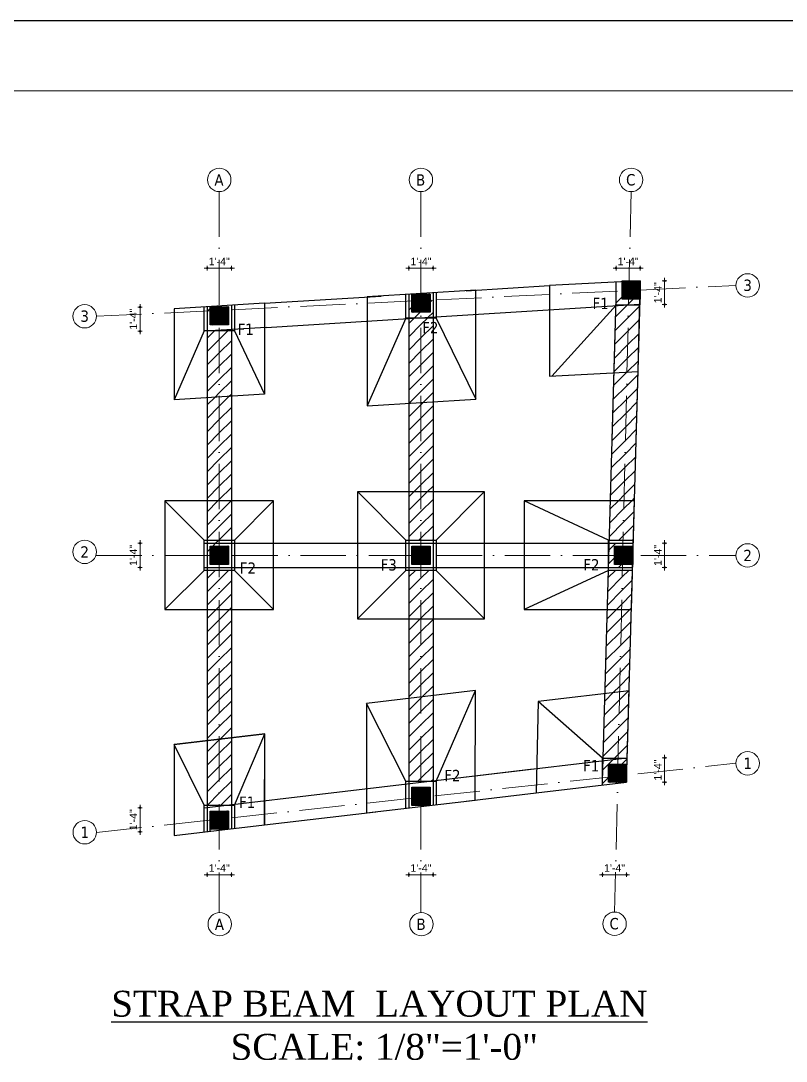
# Model space of a CAD drawing. Header units: inches. Extents: x 10143 to 33197, y -150 to 3760.
# Drawn here: x 11220 to 11727, y 1408 to 2098 of the extents above; entities that cross this region are included whole.
import ezdxf

# ---------------------------------------------------------------- set-up
doc = ezdxf.new("R2010")
doc.units = ezdxf.units.IN
doc.header["$LTSCALE"] = 0.5
doc.header["$MEASUREMENT"] = 0
doc.header["$PDMODE"] = 66
doc.linetypes.add('ACAD_ISO10W100', pattern=[18, 12, -3, 0, -3])
for name, color, linetype, lineweight in [('0.13', 2, 'Continuous', 13), ('ELE1', 3, 'Continuous', 9), ('hatch', 9, 'Continuous', 0), ('TEXT', 220, 'Continuous', 9), ('Toilet', 7, 'Continuous', 25)]:
    doc.layers.add(name, color=color, linetype=linetype, lineweight=lineweight)
doc.layers.add('floorhatch', color=43, linetype='Continuous')
doc.styles.add('DIM', font='tahoma.ttf')
doc.styles.get("Standard").update_dxf_attribs({"font": 'arial.ttf'})
doc.styles.add('Timies1', font='times.ttf')
doc.dimstyles.new('S8', dxfattribs={"dimtxt": 5, "dimasz": 1, "dimexe": 6, "dimexo": 18, "dimgap": 1.9375, "dimtad": 1, "dimdec": 0, "dimzin": 3, "dimdsep": 46, "dimlunit": 4, "dimtxsty": 'Standard', "dimblk": 'dot 2', "dimcen": 12, "dimse1": 1, "dimse2": 1, "dimclrd": 1, "dimclre": 1, "dimclrt": 256, "dimadec": 0, "dimazin": 0, "dimtfac": 0.75, "dimtdec": 0, "dimtix": 1, "dimtmove": 1, "dimatfit": 3, "dimldrblk": 'DOT', "dimfxl": 1, "dimtolj": 1, "dimtzin": 0, "dimlwd": 9, "dimlwe": 9, "dimarcsym": 0})
pattern_1 = [(135, (11604.24162, -1824.19107), (-0.0883883476, -0.0883883476), [])]
pattern_2 = [(45, (-282.14, 2954.24), (-26.5165, 26.5165), [])]
pattern_3 = [(45, (-282.1386, 2954.241), (-4.4194174, 4.4194174), [])]

# ---------------------------------------------------------------- blocks, each defined once
blk = doc.blocks.new('dot1')
at = {"layer": 'hatch'}
h = blk.add_hatch(color=256, dxfattribs=at)
edge = h.paths.add_edge_path()
edge.add_arc((0, 0), 1, 0, 360)
for p, q in [((3, 0), (-3, 0)), ((0, 3), (0, -3))]:
    blk.add_line(p, q, dxfattribs=at)
blk.add_circle((0, 0), 1, dxfattribs=at)
blk = doc.blocks.new('dot 2')
at = {"layer": 'hatch', "xscale": 0.5, "yscale": 0.5, "zscale": 0.5}
blk.add_blockref('dot1', (0, 0), dxfattribs=at)
blk = doc.blocks.new('*D1077')
at = {"layer": 'Defpoints', "color": 0, "transparency": 16777216}
for p in [(11359.39, 1933.7), (11343.39, 1908), (11359.39, 1909)]:
    blk.add_point(p, dxfattribs=at)
at = {"layer": 'Toilet', "color": 1, "lineweight": 9, "transparency": 16777216}
for p, q in [((11342.39, 1933.7), (11341.39, 1933.7)), ((11343.39, 1933.7), (11359.39, 1933.7)), ((11360.39, 1933.7), (11361.39, 1933.7))]:
    blk.add_line(p, q, dxfattribs=at)
blk.add_blockref('dot 2', (11343.39, 1933.7), dxfattribs=at)
at = {"layer": 'Toilet', "color": 1, "lineweight": 9, "transparency": 16777216, "rotation": 180}
blk.add_blockref('dot 2', (11359.39, 1933.7), dxfattribs=at)
at = {"layer": 'Toilet', "transparency": 16777216, "insert": (11351.39, 1938.14), "char_height": 5, "attachment_point": 5}
blk.add_mtext('\\A1;1\'-4"', dxfattribs=at)
blk = doc.blocks.new('_Dot')
at = {"color": 0, "linetype": 'ByBlock', "lineweight": -2}
blk.add_line((-0.5, 0), (-1, 0), dxfattribs=at)
at = {"color": 0, "linetype": 'ByBlock', "const_width": 0.5}
blk.add_lwpolyline([(-0.25, 0, 1), (0.25, 0, 1)], format="xyb", close=True, dxfattribs=at)
blk = doc.blocks.new('*D1078')
at = {"layer": 'Defpoints', "color": 0, "transparency": 16777216}
for p in [(11493.01, 1933.7), (11477.01, 1916.35), (11493.01, 1917.35)]:
    blk.add_point(p, dxfattribs=at)
at = {"layer": 'Toilet', "color": 1, "lineweight": 9, "transparency": 16777216}
for p, q in [((11476.01, 1933.7), (11475.01, 1933.7)), ((11477.01, 1933.7), (11493.01, 1933.7)), ((11494.01, 1933.7), (11495.01, 1933.7))]:
    blk.add_line(p, q, dxfattribs=at)
blk.add_blockref('dot 2', (11477.01, 1933.7), dxfattribs=at)
at = {"layer": 'Toilet', "color": 1, "lineweight": 9, "transparency": 16777216, "rotation": 180}
blk.add_blockref('dot 2', (11493.01, 1933.7), dxfattribs=at)
at = {"layer": 'Toilet', "transparency": 16777216, "insert": (11485.01, 1938.14), "char_height": 5, "attachment_point": 5}
blk.add_mtext('\\A1;1\'-4"', dxfattribs=at)
blk = doc.blocks.new('*D1079')
at = {"layer": 'Defpoints', "color": 0, "transparency": 16777216}
for p in [(11630.27, 1933.7), (11614.27, 1924.38), (11630.27, 1925.18)]:
    blk.add_point(p, dxfattribs=at)
at = {"layer": 'Toilet', "color": 1, "lineweight": 9, "transparency": 16777216}
for p, q in [((11613.27, 1933.7), (11612.27, 1933.7)), ((11614.27, 1933.7), (11630.27, 1933.7)), ((11631.27, 1933.7), (11632.27, 1933.7))]:
    blk.add_line(p, q, dxfattribs=at)
blk.add_blockref('dot 2', (11614.27, 1933.7), dxfattribs=at)
at = {"layer": 'Toilet', "color": 1, "lineweight": 9, "transparency": 16777216, "rotation": 180}
blk.add_blockref('dot 2', (11630.27, 1933.7), dxfattribs=at)
at = {"layer": 'Toilet', "transparency": 16777216, "insert": (11622.27, 1938.14), "char_height": 5, "attachment_point": 5}
blk.add_mtext('\\A1;1\'-4"', dxfattribs=at)
blk = doc.blocks.new('*D1080')
at = {"layer": 'Defpoints', "color": 0, "transparency": 16777216}
for p in [(11343.39, 1560.3), (11359.39, 1562.19), (11359.39, 1531.84)]:
    blk.add_point(p, dxfattribs=at)
at = {"layer": 'Toilet', "color": 1, "lineweight": 9, "transparency": 16777216}
for p, q in [((11342.39, 1531.84), (11341.39, 1531.84)), ((11343.39, 1531.84), (11359.39, 1531.84)), ((11360.39, 1531.84), (11361.39, 1531.84))]:
    blk.add_line(p, q, dxfattribs=at)
blk.add_blockref('dot 2', (11343.39, 1531.84), dxfattribs=at)
at = {"layer": 'Toilet', "color": 1, "lineweight": 9, "transparency": 16777216, "rotation": 180}
blk.add_blockref('dot 2', (11359.39, 1531.84), dxfattribs=at)
at = {"layer": 'Toilet', "transparency": 16777216, "insert": (11351.39, 1536.29), "char_height": 5, "attachment_point": 5}
blk.add_mtext('\\A1;1\'-4"', dxfattribs=at)
blk = doc.blocks.new('*D1081')
at = {"layer": 'Defpoints', "color": 0, "transparency": 16777216}
for p in [(11477.01, 1576.06), (11493.01, 1577.95), (11493.01, 1531.84)]:
    blk.add_point(p, dxfattribs=at)
at = {"layer": 'Toilet', "color": 1, "lineweight": 9, "transparency": 16777216}
for p, q in [((11476.01, 1531.84), (11475.01, 1531.84)), ((11477.01, 1531.84), (11493.01, 1531.84)), ((11494.01, 1531.84), (11495.01, 1531.84))]:
    blk.add_line(p, q, dxfattribs=at)
blk.add_blockref('dot 2', (11477.01, 1531.84), dxfattribs=at)
at = {"layer": 'Toilet', "color": 1, "lineweight": 9, "transparency": 16777216, "rotation": 180}
blk.add_blockref('dot 2', (11493.01, 1531.84), dxfattribs=at)
at = {"layer": 'Toilet', "transparency": 16777216, "insert": (11485.01, 1536.29), "char_height": 5, "attachment_point": 5}
blk.add_mtext('\\A1;1\'-4"', dxfattribs=at)
blk = doc.blocks.new('*D1082')
at = {"layer": 'Defpoints', "color": 0, "transparency": 16777216}
for p in [(11621.29, 1593.08), (11605.29, 1591.19), (11621.29, 1531.84)]:
    blk.add_point(p, dxfattribs=at)
at = {"layer": 'Toilet', "color": 1, "lineweight": 9, "transparency": 16777216}
for p, q in [((11604.29, 1531.84), (11603.29, 1531.84)), ((11605.29, 1531.84), (11621.29, 1531.84)), ((11622.29, 1531.84), (11623.29, 1531.84))]:
    blk.add_line(p, q, dxfattribs=at)
blk.add_blockref('dot 2', (11605.29, 1531.84), dxfattribs=at)
at = {"layer": 'Toilet', "color": 1, "lineweight": 9, "transparency": 16777216, "rotation": 180}
blk.add_blockref('dot 2', (11621.29, 1531.84), dxfattribs=at)
at = {"layer": 'Toilet', "transparency": 16777216, "insert": (11613.29, 1536.29), "char_height": 5, "attachment_point": 5}
blk.add_mtext('\\A1;1\'-4"', dxfattribs=at)
blk = doc.blocks.new('*D1083')
at = {"layer": 'Defpoints', "color": 0, "transparency": 16777216}
for p in [(11621.75, 1609.25), (11621.75, 1593.08), (11646.43, 1593.08)]:
    blk.add_point(p, dxfattribs=at)
at = {"layer": 'Toilet', "color": 1, "lineweight": 9, "transparency": 16777216}
for p, q in [((11646.43, 1610.25), (11646.43, 1611.25)), ((11646.43, 1609.25), (11646.43, 1593.08)), ((11646.43, 1592.08), (11646.43, 1591.08))]:
    blk.add_line(p, q, dxfattribs=at)
for p, rotation in [((11646.43, 1609.25), 270), ((11646.43, 1593.08), 90)]:
    blk.add_blockref('dot 2', p, dxfattribs=dict(at, rotation=rotation))
at = {"layer": 'Toilet', "transparency": 16777216, "insert": (11641.98, 1601.16), "char_height": 5, "attachment_point": 5, "rotation": 90}
blk.add_mtext('\\A1;1\'-4"', dxfattribs=at)
blk = doc.blocks.new('*D1084')
at = {"layer": 'Defpoints', "color": 0, "transparency": 16777216}
for p in [(11625.73, 1751.37), (11646.43, 1751.37), (11625.28, 1735.37)]:
    blk.add_point(p, dxfattribs=at)
at = {"layer": 'Toilet', "color": 1, "lineweight": 9, "transparency": 16777216}
for p, q in [((11646.43, 1752.37), (11646.43, 1753.37)), ((11646.43, 1735.37), (11646.43, 1751.37)), ((11646.43, 1734.37), (11646.43, 1733.37))]:
    blk.add_line(p, q, dxfattribs=at)
for p, rotation in [((11646.43, 1751.37), 270), ((11646.43, 1735.37), 90)]:
    blk.add_blockref('dot 2', p, dxfattribs=dict(at, rotation=rotation))
at = {"layer": 'Toilet', "transparency": 16777216, "insert": (11641.98, 1743.37), "char_height": 5, "attachment_point": 5, "rotation": 90}
blk.add_mtext('\\A1;1\'-4"', dxfattribs=at)
blk = doc.blocks.new('*D1085')
at = {"layer": 'Defpoints', "color": 0, "transparency": 16777216}
for p in [(11630.27, 1925.18), (11629.92, 1909.62), (11646.43, 1909.62)]:
    blk.add_point(p, dxfattribs=at)
at = {"layer": 'Toilet', "color": 1, "lineweight": 9, "transparency": 16777216}
for p, q in [((11646.43, 1926.18), (11646.43, 1927.18)), ((11646.43, 1925.18), (11646.43, 1909.62)), ((11646.43, 1908.62), (11646.43, 1907.62))]:
    blk.add_line(p, q, dxfattribs=at)
for p, rotation in [((11646.43, 1925.18), 270), ((11646.43, 1909.62), 90)]:
    blk.add_blockref('dot 2', p, dxfattribs=dict(at, rotation=rotation))
at = {"layer": 'Toilet', "transparency": 16777216, "insert": (11641.98, 1917.4), "char_height": 5, "attachment_point": 5, "rotation": 90}
blk.add_mtext('\\A1;1\'-4"', dxfattribs=at)
blk = doc.blocks.new('*D1086')
at = {"layer": 'Defpoints', "color": 0, "transparency": 16777216}
for p in [(11298.89, 1576.19), (11341.52, 1576.19), (11343.39, 1560.3)]:
    blk.add_point(p, dxfattribs=at)
at = {"layer": 'Toilet', "color": 1, "lineweight": 9, "transparency": 16777216}
for p, q in [((11298.89, 1577.19), (11298.89, 1578.19)), ((11298.89, 1560.3), (11298.89, 1576.19)), ((11298.89, 1559.3), (11298.89, 1558.3))]:
    blk.add_line(p, q, dxfattribs=at)
for p, rotation in [((11298.89, 1576.19), 270), ((11298.89, 1560.3), 90)]:
    blk.add_blockref('dot 2', p, dxfattribs=dict(at, rotation=rotation))
at = {"layer": 'Toilet', "transparency": 16777216, "insert": (11294.44, 1568.25), "char_height": 5, "attachment_point": 5, "rotation": 90}
blk.add_mtext('\\A1;1\'-4"', dxfattribs=at)
blk = doc.blocks.new('*D1087')
at = {"layer": 'Defpoints', "color": 0, "transparency": 16777216}
for p in [(11298.89, 1751.37), (11341.39, 1751.37), (11341.39, 1735.37)]:
    blk.add_point(p, dxfattribs=at)
at = {"layer": 'Toilet', "color": 1, "lineweight": 9, "transparency": 16777216}
for p, q in [((11298.89, 1752.37), (11298.89, 1753.37)), ((11298.89, 1735.37), (11298.89, 1751.37)), ((11298.89, 1734.37), (11298.89, 1733.37))]:
    blk.add_line(p, q, dxfattribs=at)
for p, rotation in [((11298.89, 1751.37), 270), ((11298.89, 1735.37), 90)]:
    blk.add_blockref('dot 2', p, dxfattribs=dict(at, rotation=rotation))
at = {"layer": 'Toilet', "transparency": 16777216, "insert": (11294.44, 1743.37), "char_height": 5, "attachment_point": 5, "rotation": 90}
blk.add_mtext('\\A1;1\'-4"', dxfattribs=at)
blk = doc.blocks.new('*D1088')
at = {"layer": 'Defpoints', "color": 0, "transparency": 16777216}
for p in [(11298.89, 1907.88), (11341.39, 1907.88), (11341.27, 1891.84)]:
    blk.add_point(p, dxfattribs=at)
at = {"layer": 'Toilet', "color": 1, "lineweight": 9, "transparency": 16777216}
for p, q in [((11298.89, 1908.88), (11298.89, 1909.88)), ((11298.89, 1891.84), (11298.89, 1907.88)), ((11298.89, 1890.84), (11298.89, 1889.84))]:
    blk.add_line(p, q, dxfattribs=at)
for p, rotation in [((11298.89, 1907.88), 270), ((11298.89, 1891.84), 90)]:
    blk.add_blockref('dot 2', p, dxfattribs=dict(at, rotation=rotation))
at = {"layer": 'Toilet', "transparency": 16777216, "insert": (11294.44, 1899.86), "char_height": 5, "attachment_point": 5, "rotation": 90}
blk.add_mtext('\\A1;1\'-4"', dxfattribs=at)

msp = doc.modelspace()

# ---------------------------------------------------------------- hatches: boundary and pattern name
at = {"layer": 'Toilet'}
h = msp.add_hatch(dxfattribs=at)
h.set_pattern_fill('ANSI31', color=256, angle=90)
h.set_pattern_definition(pattern_1)
h.paths.add_polyline_path([(11630.27, 1925.18), (11618.27, 1925.18), (11618.27, 1925.18), (11618.27, 1913.18), (11630.27, 1913.18)])
h = msp.add_hatch(dxfattribs=at)
h.set_pattern_fill('ANSI31', color=256, scale=50, style=0)
h.set_pattern_definition(pattern_3)
h.paths.add_polyline_path([(11630.27, 1925.18), (11622.9, 1924.81), (11621.53, 1864.82), (11628.92, 1865.22)])
h = msp.add_hatch(dxfattribs=at)
h.set_pattern_fill('ANSI31', color=256, angle=90)
h.set_pattern_definition(pattern_1)
h.paths.add_polyline_path([(11357.39, 1561.95), (11357.39, 1573.95), (11345.39, 1573.95), (11345.39, 1561.95)])
h.paths.add_polyline_path([(11345.39, 1737.44), (11357.39, 1737.44), (11357.39, 1749.44), (11345.39, 1749.44)])
h.paths.add_polyline_path([(11357.39, 1896.13), (11357.39, 1908.13), (11345.39, 1908.13), (11345.39, 1896.13)])
h.paths.add_polyline_path([(11491.01, 1904.48), (11491.01, 1916.48), (11479.01, 1916.48), (11479.01, 1904.48)])
h.paths.add_polyline_path([(11613.34, 1749.44), (11613.34, 1737.44), (11625.34, 1737.44), (11625.34, 1749.44)])
h.paths.add_polyline_path([(11609.29, 1593.08), (11621.29, 1593.08), (11621.29, 1605.08), (11609.29, 1605.08)])
h.paths.add_polyline_path([(11491.01, 1589.71), (11479.01, 1589.71), (11479.01, 1577.71), (11491.01, 1577.71)])
h.paths.add_polyline_path([(11491.01, 1737.44), (11491.01, 1749.44), (11479.01, 1749.44), (11479.01, 1737.44)])
h = msp.add_hatch(dxfattribs=at)
h.set_pattern_fill('ANSI31', color=256, scale=50, style=0)
h.set_pattern_definition(pattern_3)
h.paths.add_polyline_path([(11622.63, 1913.18), (11618.27, 1913.18), (11618.27, 1918.6), (11614.27, 1918.41), (11614.27, 1909.18), (11618.77, 1909.18), (11622.55, 1909.41)])
h = msp.add_hatch(dxfattribs=at)
h.set_pattern_fill('ANSI31', color=256, scale=50, style=0)
h.set_pattern_definition(pattern_3)
h.paths.add_polyline_path([(11485.01, 1904.48), (11479.01, 1904.48), (11479.01, 1911.87), (11477.01, 1911.78), (11477.01, 1900.48), (11479.51, 1900.48), (11485.01, 1900.82)])
h = msp.add_hatch(dxfattribs=at)
h.set_pattern_fill('ANSI31', color=256, scale=50, style=0)
h.set_pattern_definition(pattern_3)
h.paths.add_polyline_path([(11493.01, 1912.55), (11491.01, 1912.45), (11491.01, 1904.48), (11485.01, 1904.48), (11485.01, 1900.82), (11493.01, 1901.32)])
h = msp.add_hatch(dxfattribs=at)
h.set_pattern_fill('ANSI31', color=256, scale=50, style=0)
h.set_pattern_definition(pattern_3)
h.paths.add_polyline_path([(11345.39, 1908.13), (11343.39, 1908), (11343.39, 1905.32), (11345.39, 1905.42)])
h = msp.add_hatch(dxfattribs=at)
h.set_pattern_fill('ANSI31', color=256, scale=300, style=0)
h.set_pattern_definition(pattern_2)
h.paths.add_polyline_path([(11345.39, 1905.42), (11343.39, 1905.32), (11343.39, 1892.13), (11345.89, 1892.13), (11351.39, 1892.47), (11351.39, 1896.13), (11345.39, 1896.13)])
h.paths.add_polyline_path([(11359.39, 1906.1), (11357.39, 1906), (11357.39, 1896.13), (11351.39, 1896.13), (11351.39, 1892.47), (11359.39, 1892.97)])
h = msp.add_hatch(dxfattribs=at)
h.set_pattern_fill('ANSI31', color=256, scale=50, style=0)
h.set_pattern_definition(pattern_3)
h.paths.add_polyline_path([(11622.54, 1909.18), (11618.77, 1909.18), (11614.14, 1908.89), (11612.89, 1864.35), (11621.53, 1864.82)])
h = msp.add_hatch(dxfattribs=at)
h.set_pattern_fill('ANSI31', color=256, scale=50, style=0)
h.set_pattern_definition(pattern_3)
h.paths.add_polyline_path([(11485.01, 1900.48), (11479.51, 1900.48), (11477.01, 1900.32), (11477.01, 1844.21), (11485.01, 1844.71)])
h = msp.add_hatch(dxfattribs=at)
h.set_pattern_fill('ANSI31', color=256, scale=50, style=0)
h.set_pattern_definition(pattern_3)
h.paths.add_polyline_path([(11493.01, 1900.48), (11485.01, 1900.48), (11485.01, 1844.71), (11493.01, 1845.21)])
h = msp.add_hatch(dxfattribs=at)
h.set_pattern_fill('ANSI31', color=256, scale=50, style=0)
h.set_pattern_definition(pattern_3)
h.paths.add_polyline_path([(11351.39, 1892.13), (11345.89, 1892.13), (11343.39, 1891.97), (11343.39, 1847.88), (11351.39, 1848.38)])
h = msp.add_hatch(dxfattribs=at)
h.set_pattern_fill('ANSI31', color=256, scale=50, style=0)
h.set_pattern_definition(pattern_3)
h.paths.add_polyline_path([(11359.39, 1892.13), (11351.39, 1892.13), (11351.39, 1848.38), (11359.39, 1848.88)])
h = msp.add_hatch(dxfattribs=at)
h.set_pattern_fill('ANSI31', color=256, scale=50, style=0)
h.set_pattern_definition(pattern_3)
h.paths.add_polyline_path([(11621.53, 1864.82), (11612.89, 1864.35), (11611.65, 1820.17), (11610.52, 1779.59), (11619.57, 1779.58)])
h = msp.add_hatch(dxfattribs=at)
h.set_pattern_fill('ANSI31', color=256, scale=50, style=0)
h.set_pattern_definition(pattern_3)
h.paths.add_polyline_path([(11628.92, 1865.22), (11621.53, 1864.82), (11619.57, 1779.58), (11626.52, 1779.58)])
h = msp.add_hatch(dxfattribs=at)
h.set_pattern_fill('ANSI31', color=256, scale=50, style=0)
h.set_pattern_definition(pattern_3)
h.paths.add_polyline_path([(11351.39, 1848.38), (11343.39, 1847.88), (11343.39, 1779.44), (11351.39, 1779.44)])
h = msp.add_hatch(dxfattribs=at)
h.set_pattern_fill('ANSI31', color=256, scale=50, style=0)
h.set_pattern_definition(pattern_3)
h.paths.add_polyline_path([(11359.39, 1848.88), (11351.39, 1848.38), (11351.39, 1779.44), (11359.39, 1779.44)])
h = msp.add_hatch(dxfattribs=at)
h.set_pattern_fill('ANSI31', color=256, scale=50, style=0)
h.set_pattern_definition(pattern_3)
h.paths.add_polyline_path([(11485.01, 1844.71), (11477.01, 1844.21), (11477.01, 1785.37), (11485.01, 1785.37)])
h = msp.add_hatch(dxfattribs=at)
h.set_pattern_fill('ANSI31', color=256, scale=50, style=0)
h.set_pattern_definition(pattern_3)
h.paths.add_polyline_path([(11493.01, 1845.21), (11485.01, 1844.71), (11485.01, 1785.37), (11493.01, 1785.37)])
h = msp.add_hatch(dxfattribs=at)
h.set_pattern_fill('ANSI31', color=256, scale=50, style=0)
h.set_pattern_definition(pattern_3)
h.paths.add_polyline_path([(11485.01, 1785.37), (11477.01, 1785.37), (11477.01, 1753.44), (11485.01, 1753.44)])
h = msp.add_hatch(dxfattribs=at)
h.set_pattern_fill('ANSI31', color=256, scale=50, style=0)
h.set_pattern_definition(pattern_3)
h.paths.add_polyline_path([(11493.01, 1785.37), (11485.01, 1785.37), (11485.01, 1753.44), (11493.01, 1753.44)])
h = msp.add_hatch(dxfattribs=at)
h.set_pattern_fill('ANSI31', color=256, scale=300, style=0)
h.set_pattern_definition(pattern_2)
h.paths.add_polyline_path([(11351.39, 1779.44), (11343.39, 1779.44), (11343.39, 1753.44), (11351.39, 1753.44)])
h = msp.add_hatch(dxfattribs=at)
h.set_pattern_fill('ANSI31', color=256, scale=50, style=0)
h.set_pattern_definition(pattern_3)
h.paths.add_polyline_path([(11351.39, 1779.44), (11343.39, 1779.44), (11343.39, 1753.44), (11351.39, 1753.44)])
h = msp.add_hatch(dxfattribs=at)
h.set_pattern_fill('ANSI31', color=256, scale=50, style=0)
h.set_pattern_definition(pattern_3)
h.paths.add_polyline_path([(11359.39, 1779.44), (11351.39, 1779.44), (11351.39, 1753.44), (11359.39, 1753.44)])
h = msp.add_hatch(dxfattribs=at)
h.set_pattern_fill('ANSI31', color=256, scale=50, style=0)
h.set_pattern_definition(pattern_3)
h.paths.add_polyline_path([(11619.57, 1779.58), (11610.52, 1779.59), (11609.78, 1753.44), (11618.97, 1753.44)])
h = msp.add_hatch(dxfattribs=at)
h.set_pattern_fill('ANSI31', color=256, scale=50, style=0)
h.set_pattern_definition(pattern_3)
h.paths.add_polyline_path([(11626.52, 1779.58), (11619.57, 1779.58), (11618.97, 1753.44), (11625.79, 1753.44)])
h = msp.add_hatch(dxfattribs=at)
h.set_pattern_fill('ANSI31', color=256, scale=50, style=0)
h.set_pattern_definition(pattern_3)
h.paths.add_polyline_path([(11351.39, 1753.44), (11343.39, 1753.44), (11343.39, 1751.37), (11351.39, 1751.37)])
h = msp.add_hatch(dxfattribs=at)
h.set_pattern_fill('ANSI31', color=256, scale=50, style=0)
h.set_pattern_definition(pattern_3)
h.paths.add_polyline_path([(11351.39, 1751.37), (11343.39, 1751.37), (11343.39, 1743.37), (11345.39, 1743.37), (11345.39, 1749.44), (11351.39, 1749.44)])
h = msp.add_hatch(dxfattribs=at)
h.set_pattern_fill('ANSI31', color=256, scale=50, style=0)
h.set_pattern_definition(pattern_3)
h.paths.add_polyline_path([(11613.34, 1749.44), (11618.88, 1749.44), (11618.92, 1751.37), (11609.72, 1751.37), (11609.5, 1743.37), (11613.34, 1743.37)])
h = msp.add_hatch(dxfattribs=at)
h.set_pattern_fill('ANSI31', color=256, scale=50, style=0)
h.set_pattern_definition(pattern_3)
h.paths.add_polyline_path([(11613.34, 1743.37), (11609.5, 1743.37), (11609.34, 1737.67), (11609.34, 1735.37), (11618.56, 1735.37), (11618.6, 1737.44), (11613.34, 1737.44)])
h = msp.add_hatch(dxfattribs=at)
h.set_pattern_fill('ANSI31', color=256, scale=50, style=0)
h.set_pattern_definition(pattern_3)
h.paths.add_polyline_path([(11351.39, 1733.44), (11343.39, 1733.44), (11343.39, 1707.44), (11351.39, 1707.44)])
h = msp.add_hatch(dxfattribs=at)
h.set_pattern_fill('ANSI31', color=256, scale=300, style=0)
h.set_pattern_definition(pattern_2)
h.paths.add_polyline_path([(11359.39, 1733.44), (11351.39, 1733.44), (11351.39, 1707.44), (11359.39, 1707.44)])
h = msp.add_hatch(dxfattribs=at)
h.set_pattern_fill('ANSI31', color=256, scale=50, style=0)
h.set_pattern_definition(pattern_3)
h.paths.add_polyline_path([(11359.39, 1733.44), (11351.39, 1733.44), (11351.39, 1707.44), (11359.39, 1707.44)])
h = msp.add_hatch(dxfattribs=at)
h.set_pattern_fill('ANSI31', color=256, scale=50, style=0)
h.set_pattern_definition(pattern_3)
h.paths.add_polyline_path([(11485.01, 1733.44), (11477.01, 1733.44), (11477.01, 1701.37), (11485.01, 1701.37)])
h = msp.add_hatch(dxfattribs=at)
h.set_pattern_fill('ANSI31', color=256, scale=50, style=0)
h.set_pattern_definition(pattern_3)
h.paths.add_polyline_path([(11493.01, 1733.44), (11485.01, 1733.44), (11485.01, 1701.37), (11493.01, 1701.37)])
h = msp.add_hatch(dxfattribs=at)
h.set_pattern_fill('ANSI31', color=256, scale=50, style=0)
h.set_pattern_definition(pattern_3)
h.paths.add_polyline_path([(11618.51, 1733.44), (11609.34, 1733.44), (11609.22, 1733.39), (11608.5, 1707.63), (11617.92, 1707.63)])
h = msp.add_hatch(dxfattribs=at)
h.set_pattern_fill('ANSI31', color=256, scale=50, style=0)
h.set_pattern_definition(pattern_3)
h.paths.add_polyline_path([(11625.23, 1733.44), (11618.51, 1733.44), (11617.92, 1707.63), (11624.5, 1707.63)])
h = msp.add_hatch(dxfattribs=at)
h.set_pattern_fill('ANSI31', color=256, scale=50, style=0)
h.set_pattern_definition(pattern_3)
h.paths.add_polyline_path([(11351.39, 1707.44), (11343.39, 1707.44), (11343.39, 1620.72), (11351.39, 1621.66)])
h = msp.add_hatch(dxfattribs=at)
h.set_pattern_fill('ANSI31', color=256, scale=50, style=0)
h.set_pattern_definition(pattern_3)
h.paths.add_polyline_path([(11359.39, 1707.44), (11351.39, 1707.44), (11351.39, 1621.66), (11359.39, 1622.6)])
h = msp.add_hatch(dxfattribs=at)
h.set_pattern_fill('ANSI31', color=256, scale=50, style=0)
h.set_pattern_definition(pattern_3)
h.paths.add_polyline_path([(11617.92, 1707.63), (11608.5, 1707.63), (11606.93, 1651.8), (11616.67, 1652.95)])
h = msp.add_hatch(dxfattribs=at)
h.set_pattern_fill('ANSI31', color=256, scale=50, style=0)
h.set_pattern_definition(pattern_3)
h.paths.add_polyline_path([(11624.5, 1707.63), (11617.92, 1707.63), (11616.67, 1652.95), (11622.99, 1653.7)])
h = msp.add_hatch(dxfattribs=at)
h.set_pattern_fill('ANSI31', color=256, scale=50, style=0)
h.set_pattern_definition(pattern_3)
h.paths.add_polyline_path([(11485.01, 1701.37), (11477.01, 1701.37), (11477.01, 1648.56), (11485.01, 1649.51)])
h = msp.add_hatch(dxfattribs=at)
h.set_pattern_fill('ANSI31', color=256, scale=50, style=0)
h.set_pattern_definition(pattern_3)
h.paths.add_polyline_path([(11493.01, 1701.37), (11485.01, 1701.37), (11485.01, 1649.51), (11493.01, 1650.45)])
h = msp.add_hatch(dxfattribs=at)
h.set_pattern_fill('ANSI31', color=256, scale=50, style=0)
h.set_pattern_definition(pattern_3)
h.paths.add_polyline_path([(11485.01, 1649.51), (11477.01, 1648.56), (11477.01, 1593.71), (11485.01, 1593.71)])
h = msp.add_hatch(dxfattribs=at)
h.set_pattern_fill('ANSI31', color=256, scale=50, style=0)
h.set_pattern_definition(pattern_3)
h.paths.add_polyline_path([(11493.01, 1650.45), (11485.01, 1649.51), (11485.01, 1593.71), (11490.07, 1593.71), (11493.01, 1594.06)])
h = msp.add_hatch(dxfattribs=at)
h.set_pattern_fill('ANSI31', color=256, scale=50, style=0)
h.set_pattern_definition(pattern_3)
h.paths.add_polyline_path([(11616.67, 1652.95), (11606.93, 1651.8), (11605.74, 1609.08), (11615.66, 1609.08)])
h = msp.add_hatch(dxfattribs=at)
h.set_pattern_fill('ANSI31', color=256, scale=50, style=0)
h.set_pattern_definition(pattern_3)
h.paths.add_polyline_path([(11622.99, 1653.7), (11616.67, 1652.95), (11615.66, 1609.08), (11620.35, 1609.08), (11621.75, 1609.25)])
h = msp.add_hatch(dxfattribs=at)
h.set_pattern_fill('ANSI31', color=256, scale=50, style=0)
h.set_pattern_definition(pattern_3)
h.paths.add_polyline_path([(11351.39, 1621.66), (11343.39, 1620.72), (11343.39, 1577.95), (11351.39, 1577.95)])
h = msp.add_hatch(dxfattribs=at)
h.set_pattern_fill('ANSI31', color=256, scale=50, style=0)
h.set_pattern_definition(pattern_3)
h.paths.add_polyline_path([(11359.39, 1622.6), (11351.39, 1621.66), (11351.39, 1577.95), (11356.45, 1577.95), (11359.39, 1578.3)])
h = msp.add_hatch(dxfattribs=at)
h.set_pattern_fill('ANSI31', color=256, scale=50, style=0)
h.set_pattern_definition(pattern_3)
h.paths.add_polyline_path([(11609.29, 1605.08), (11615.57, 1605.08), (11615.65, 1608.53), (11605.69, 1607.35), (11605.37, 1596.07), (11609.29, 1596.49)])
h = msp.add_hatch(dxfattribs=at)
h.set_pattern_fill('ANSI31', color=256, scale=50, style=0)
h.set_pattern_definition(pattern_3)
h.paths.add_polyline_path([(11621.74, 1609.08), (11620.35, 1609.08), (11615.65, 1608.53), (11615.57, 1605.08), (11621.29, 1605.08), (11621.29, 1597.79), (11621.43, 1597.8)])
h = msp.add_hatch(dxfattribs=at)
h.set_pattern_fill('ANSI31', color=256, scale=50, style=0)
h.set_pattern_definition(pattern_3)
h.paths.add_polyline_path([(11609.29, 1596.49), (11605.29, 1596.06), (11605.29, 1591.19), (11615.28, 1592.37), (11615.29, 1593.08), (11609.29, 1593.08)])

# ---------------------------------------------------------------- linework, layer by layer
at = {"layer": '0.13', "color": 0, "ltscale": 0.5}
for p, q in [((11479.01, 1749.44), (11479.01, 1745.44)), ((11491.01, 1749.44), (11491.01, 1745.44))]:
    msp.add_line(p, q, dxfattribs=at)
at = {"layer": 'Defpoints'}
msp.add_lwpolyline([(13320.24, 2097.54), (10142.64, 2097.54), (10142.64, -150.43), (13320.24, -150.43)], close=True, dxfattribs=at)
at = {"layer": 'ELE1'}
msp.add_lwpolyline([(10188.96, 2051.22), (13273.92, 2051.22), (13273.92, -104.11), (10188.96, -104.11)], close=True, dxfattribs=at)
at = {"layer": 'TEXT', "linetype": 'ACAD_ISO10W100', "ltscale": 5}
for p, q in [((11351.39, 1984.39), (11351.39, 1507.02)), ((11485.01, 1984.39), (11485.01, 1507.02)), ((11624.27, 1984.39), (11613.32, 1507.02)), ((11269.97, 1901.78), (11693.7, 1922.24)), ((11269.97, 1743.37), (11693.7, 1743.37)), ((11270.02, 1559.8), (11693.7, 1605.62))]:
    msp.add_line(p, q, dxfattribs=at)
at = {"layer": 'TEXT', "ltscale": 0.5}
for centre in [(11351.39, 1992.15), (11485.01, 1992.15), (11624.27, 1992.15), (11701.46, 1922.24), (11262.21, 1901.78), (11262.21, 1745.7), (11701.46, 1743.37), (11701.46, 1605.62), (11262.26, 1559.93), (11351.68, 1499.05), (11485.3, 1499.05), (11613.32, 1499.31)]:
    msp.add_circle(centre, 7.76, dxfattribs=at)
at = {"layer": 'Toilet'}
for p, q in [((11614.27, 1909.18), (11614.27, 1924.38)), ((11475.01, 1900.48), (11475.01, 1916.23)), ((11477.01, 1916.35), (11477.01, 1576.06)), ((11493.01, 1917.35), (11493.01, 1577.95)), ((11495.01, 1917.48), (11495.01, 1900.48)), ((11515.01, 1918.73), (11570.27, 1922.18)), ((11381.39, 1910.38), (11321.39, 1906.63)), ((11381.39, 1910.38), (11458.54, 1915.2)), ((11381.39, 1910.38), (11381.39, 1850.26)), ((11477.01, 1900.32), (11629.92, 1909.88)), ((11611.65, 1820.17), (11614.27, 1913.63)), ((11627.65, 1819.72), (11630.27, 1913.18)), ((11321.39, 1906.63), (11321.39, 1846.51)), ((11341.39, 1892.13), (11341.39, 1907.88)), ((11343.39, 1908), (11343.39, 1560.3)), ((11359.39, 1909), (11359.39, 1562.19)), ((11361.39, 1909.13), (11361.39, 1892.13)), ((11614.27, 1909.18), (11571.72, 1862.14)), ((11630.16, 1909.18), (11614.27, 1909.18)), ((11382.39, 1894.41), (11477.01, 1900.32)), ((11475.01, 1900.48), (11449.39, 1842.48)), ((11495.01, 1900.48), (11475.01, 1900.48)), ((11495.01, 1900.48), (11521.39, 1846.98)), ((11341.39, 1892.13), (11321.39, 1846.51)), ((11382.39, 1894.41), (11341.27, 1891.84)), ((11361.39, 1892.13), (11341.39, 1892.13)), ((11361.39, 1892.13), (11381.39, 1850.26)), ((11605.3, 1593.53), (11613.6, 1889.63)), ((11621.29, 1593.08), (11629.59, 1889.18)), ((11381.39, 1850.26), (11321.39, 1846.51)), ((11475.01, 1753.44), (11443.09, 1785.37)), ((11495.01, 1753.44), (11526.94, 1785.37)), ((11341.39, 1753.44), (11315.39, 1779.44)), ((11361.39, 1753.44), (11387.39, 1779.44)), ((11609.34, 1753.44), (11553.34, 1779.61)), ((11341.39, 1753.44), (11361.39, 1753.44)), ((11341.39, 1733.44), (11341.39, 1753.44)), ((11341.39, 1751.37), (11625.73, 1751.37)), ((11361.39, 1753.44), (11361.39, 1733.44)), ((11475.01, 1753.44), (11495.01, 1753.44)), ((11475.01, 1733.44), (11475.01, 1753.44)), ((11495.01, 1753.44), (11495.01, 1733.44)), ((11609.34, 1753.44), (11625.79, 1753.44)), ((11609.34, 1733.44), (11609.34, 1753.44)), ((11345.39, 1749.44), (11357.39, 1749.44)), ((11345.39, 1737.44), (11345.39, 1749.44)), ((11357.39, 1749.44), (11357.39, 1737.44)), ((11357.39, 1737.44), (11345.39, 1737.44)), ((11341.39, 1733.44), (11315.39, 1707.44)), ((11341.39, 1735.37), (11625.28, 1735.37)), ((11361.39, 1733.44), (11341.39, 1733.44)), ((11361.39, 1733.44), (11387.39, 1707.44)), ((11475.01, 1733.44), (11443.01, 1701.44)), ((11495.01, 1733.44), (11475.01, 1733.44)), ((11495.01, 1733.44), (11527.01, 1701.44)), ((11609.34, 1733.44), (11553.34, 1707.61)), ((11625.34, 1733.44), (11609.34, 1733.44)), ((11495.01, 1593.71), (11521.1, 1653.76)), ((11475.01, 1593.71), (11449.01, 1645.26)), ((11605.29, 1609.08), (11562.77, 1646.59)), ((11321.39, 1618.12), (11381.39, 1625.2)), ((11361.39, 1577.95), (11381.47, 1625.21)), ((11381.39, 1625.2), (11381.39, 1564.78)), ((11321.39, 1618.12), (11321.39, 1557.71)), ((11341.39, 1577.95), (11321.39, 1618.12)), ((11341.39, 1576.18), (11621.75, 1609.25)), ((11605.29, 1609.08), (11621.74, 1609.08)), ((11605.29, 1591.19), (11605.29, 1609.08)), ((11513.14, 1596.44), (11559.42, 1601.89)), ((11475.01, 1593.71), (11495.01, 1593.71)), ((11475.01, 1575.83), (11475.01, 1593.71)), ((11495.01, 1593.71), (11495.01, 1578.19)), ((11515.02, 1580.55), (11561.29, 1586)), ((11341.39, 1577.95), (11361.39, 1577.95)), ((11341.39, 1560.07), (11341.39, 1577.95)), ((11361.39, 1577.95), (11361.39, 1562.42)), ((11381.39, 1564.78), (11455.01, 1573.47)), ((11321.39, 1557.71), (11381.39, 1564.78)), ((11345.39, 1560.54), (11345.39, 1561.95))]:
    msp.add_line(p, q, dxfattribs=at)
for points in [[(11570.27, 1862.06), (11628.92, 1865.22), (11630.27, 1925.18), (11570.27, 1922.18)], [(11618.27, 1913.18), (11618.27, 1925.18), (11630.27, 1925.18), (11630.27, 1913.18)], [(11618.27, 1925.18), (11630.27, 1925.18), (11630.27, 1913.18), (11618.27, 1913.18)], [(11449.39, 1842.48), (11521.39, 1846.98), (11521.39, 1919.12), (11449.39, 1914.62)], [(11479.01, 1904.48), (11479.01, 1916.48), (11491.01, 1916.48), (11491.01, 1904.48)], [(11479.01, 1916.48), (11491.01, 1916.48), (11491.01, 1904.48), (11479.01, 1904.48)], [(11345.39, 1896.13), (11345.39, 1908.13), (11357.39, 1908.13), (11357.39, 1896.13)], [(11443.01, 1701.37), (11527.01, 1701.37), (11527.01, 1785.37), (11443.01, 1785.37)], [(11315.39, 1707.44), (11387.39, 1707.44), (11387.39, 1779.44), (11315.39, 1779.44)], [(11553.34, 1707.61), (11624.5, 1707.63), (11626.52, 1779.58), (11553.34, 1779.61)], [(11345.39, 1737.44), (11345.39, 1749.44), (11357.39, 1749.44), (11357.39, 1737.44)], [(11479.01, 1737.44), (11479.01, 1749.44), (11491.01, 1749.44), (11491.01, 1737.44)], [(11479.01, 1749.44), (11491.01, 1749.44), (11491.01, 1737.44), (11479.01, 1737.44)], [(11613.34, 1737.44), (11613.34, 1749.44), (11625.34, 1749.44), (11625.34, 1737.44)], [(11613.34, 1749.44), (11625.34, 1749.44), (11625.34, 1737.44), (11613.34, 1737.44)], [(11449.01, 1572.76), (11521.01, 1581.25), (11521.1, 1653.76), (11449.01, 1645.26)], [(11561.29, 1586), (11621.29, 1593.08), (11622.99, 1653.7), (11562.77, 1646.59)], [(11321.39, 1557.71), (11381.4, 1564.78), (11381.47, 1625.21), (11321.39, 1618.12)], [(11609.29, 1593.08), (11609.29, 1605.08), (11621.29, 1605.08), (11621.29, 1593.08)], [(11609.29, 1605.08), (11621.29, 1605.08), (11621.29, 1593.08), (11609.29, 1593.08)], [(11479.01, 1577.71), (11479.01, 1589.71), (11491.01, 1589.71), (11491.01, 1577.71)], [(11479.01, 1589.71), (11491.01, 1589.71), (11491.01, 1577.71), (11479.01, 1577.71)], [(11345.39, 1561.95), (11345.39, 1573.95), (11357.39, 1573.95), (11357.39, 1561.95)], [(11345.39, 1573.95), (11357.39, 1573.95), (11357.39, 1561.95), (11345.39, 1561.95)]]:
    msp.add_lwpolyline(points, close=True, dxfattribs=at)

# ---------------------------------------------------------------- texts
at = {"layer": 'floorhatch', "color": 7, "linetype": 'Continuous', "insert": (11457.48, 1431.89), "char_height": 17.1429, "width": 856.0537, "attachment_point": 5, "style": 'Timies1'}
msp.add_mtext('{\\LSTRAP BEAM  LAYOUT PLAN\\P} SCALE: 1/8"=1\'-0"', dxfattribs=at)
at = {"layer": 'TEXT', "ltscale": 0.5, "char_height": 7.5, "width": 853.3078, "attachment_point": 9, "style": 'DIM'}
for s, insert in [('A', (11354.21, 1988.34)), ('B', (11487.84, 1988.34)), ('C', (11627.09, 1988.34)), ('3', (11704.29, 1918.43)), ('F1', (11609.41, 1906.51)), ('3', (11265.03, 1897.97)), ('F1', (11374.27, 1889.44)), ('F2', (11496.56, 1890.54)), ('2', (11265.03, 1741.89)), ('2', (11704.29, 1739.56)), ('F2', (11375.73, 1731.2)), ('F3', (11469.01, 1733.21)), ('F2', (11603.3, 1733.37)), ('F1', (11603.14, 1600.21)), ('1', (11704.29, 1601.81)), ('F2', (11511.2, 1593.79)), ('F1', (11375.19, 1576.12)), ('1', (11265.08, 1556.12)), ('A', (11354.5, 1495.24)), ('B', (11488.12, 1495.24)), ('C', (11616.14, 1495.49))]:
    msp.add_mtext(s, dxfattribs=dict(at, insert=insert))

# ---------------------------------------------------------------- dimensions: what is measured, and where the dimension line sits
at = {"layer": 'Toilet'}
for base, p1, p2, picture, middle in [((11359.39, 1933.7), (11343.39, 1908), (11359.39, 1909), '*D1077', (11351.39, 1938.14)), ((11493.01, 1933.7), (11477.01, 1916.35), (11493.01, 1917.35), '*D1078', (11485.01, 1938.14)), ((11630.27, 1933.7), (11614.27, 1924.38), (11630.27, 1925.18), '*D1079', (11622.27, 1938.14)), ((11621.29, 1531.84), (11605.29, 1591.19), (11621.29, 1593.08), '*D1082', (11613.29, 1536.29)), ((11493.01, 1531.84), (11477.01, 1576.06), (11493.01, 1577.95), '*D1081', (11485.01, 1536.29)), ((11359.39, 1531.84), (11343.39, 1560.3), (11359.39, 1562.19), '*D1080', (11351.39, 1536.29))]:
    dim = msp.add_linear_dim(base=base, p1=p1, p2=p2, dimstyle='S8', override={"dimfxl": 2, "dimfxlon": 1, "dimarcsym": 1}, dxfattribs=at)
    dim.commit()
    dim.dimension.update_dxf_attribs({"geometry": picture, "text_midpoint": middle})
for base, p1, p2, picture, middle in [((11646.43, 1909.62), (11630.27, 1925.18), (11629.92, 1909.62), '*D1085', (11641.98, 1917.4)), ((11298.89, 1907.88), (11341.27, 1891.84), (11341.39, 1907.88), '*D1088', (11294.44, 1899.86)), ((11298.89, 1751.37), (11341.39, 1735.37), (11341.39, 1751.37), '*D1087', (11294.44, 1743.37)), ((11646.43, 1751.37), (11625.28, 1735.37), (11625.73, 1751.37), '*D1084', (11641.98, 1743.37)), ((11646.43, 1593.08), (11621.75, 1609.25), (11621.75, 1593.08), '*D1083', (11641.98, 1601.16)), ((11298.89, 1576.19), (11343.39, 1560.3), (11341.52, 1576.19), '*D1086', (11294.44, 1568.25))]:
    dim = msp.add_linear_dim(base=base, p1=p1, p2=p2, angle=90, dimstyle='S8', override={"dimfxl": 2, "dimfxlon": 1, "dimarcsym": 1}, dxfattribs=at)
    dim.commit()
    dim.dimension.update_dxf_attribs({"geometry": picture, "text_midpoint": middle})

doc.saveas('drawing.dxf')
